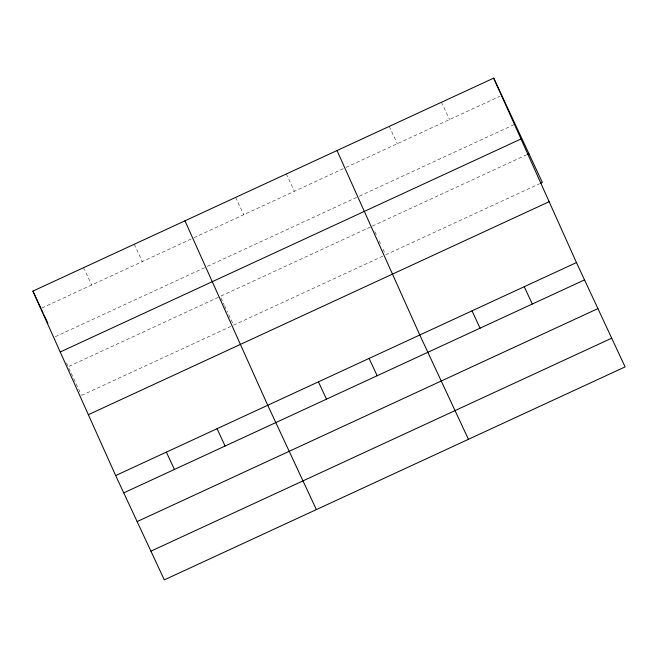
<?xml version="1.0" encoding="UTF-8"?>
<svg xmlns="http://www.w3.org/2000/svg" width="658" height="658" viewBox="0 0 658 658"><rect width="100%" height="100%" fill="white"/><g stroke="black" fill="none" stroke-linecap="round" stroke-linejoin="round"><path stroke-width="0.49" stroke-dasharray="3.29 2.47" d="M41.898 307.993L191.19 238.986M193.954 237.711L344.167 168.275M346.026 167.412L499.891 96.29M55.28 336.707L204.58 267.699M207.344 266.416L356.636 197.408M359.416 196.125L515.148 124.14M218.374 297.284L68.152 366.712L81.115 394.504M370.429 226.994L220.216 296.429L224.107 304.761M372.272 226.138L526.145 155.017M81.543 395.425L230.843 326.417M382.898 256.135L233.606 325.142L227.989 313.101M385.662 254.852L539.535 183.73M441.46 102.253L449.537 119.567M389.24 126.394L397.317 143.707M374.863 231.698L377.026 236.329M379.189 240.96L380.48 243.74M383.071 249.3L385.234 253.93M286.329 173.967L294.406 191.272M235.646 197.392L243.715 214.705M224.534 305.69L227.561 312.172M134.273 244.25L142.342 261.563M83.582 267.683L91.659 284.988M66.433 363.019L67.725 365.79"/><path stroke-width="0.99" d="M493.689 78.121L576.457 262.575L625.1 366.893L164.311 579.879L115.668 475.561L32.9 291.107L493.689 78.121L542.332 182.439L540.465 183.302M60.215 351.981L520.996 138.986M527.074 154.589L528.942 153.725M88.353 414.696L549.142 201.702M115.668 475.561L576.457 262.575M123.745 492.875L584.526 279.88M137.127 521.588L597.916 308.594M150.929 551.165L611.71 338.179M524.229 286.707L532.306 304.021M472.008 310.847L480.085 328.161M468.43 439.305L419.788 334.988L337.019 150.534M369.105 358.421L377.174 375.726M318.414 381.846L326.491 399.159M316.375 509.596L267.732 405.279L184.956 220.825M217.041 428.703L225.118 446.017M166.359 452.136L174.428 469.442M32.9 291.107L40.969 308.421M41.405 309.342L43.132 313.052M43.996 314.902L47.886 323.243"/></g></svg>
